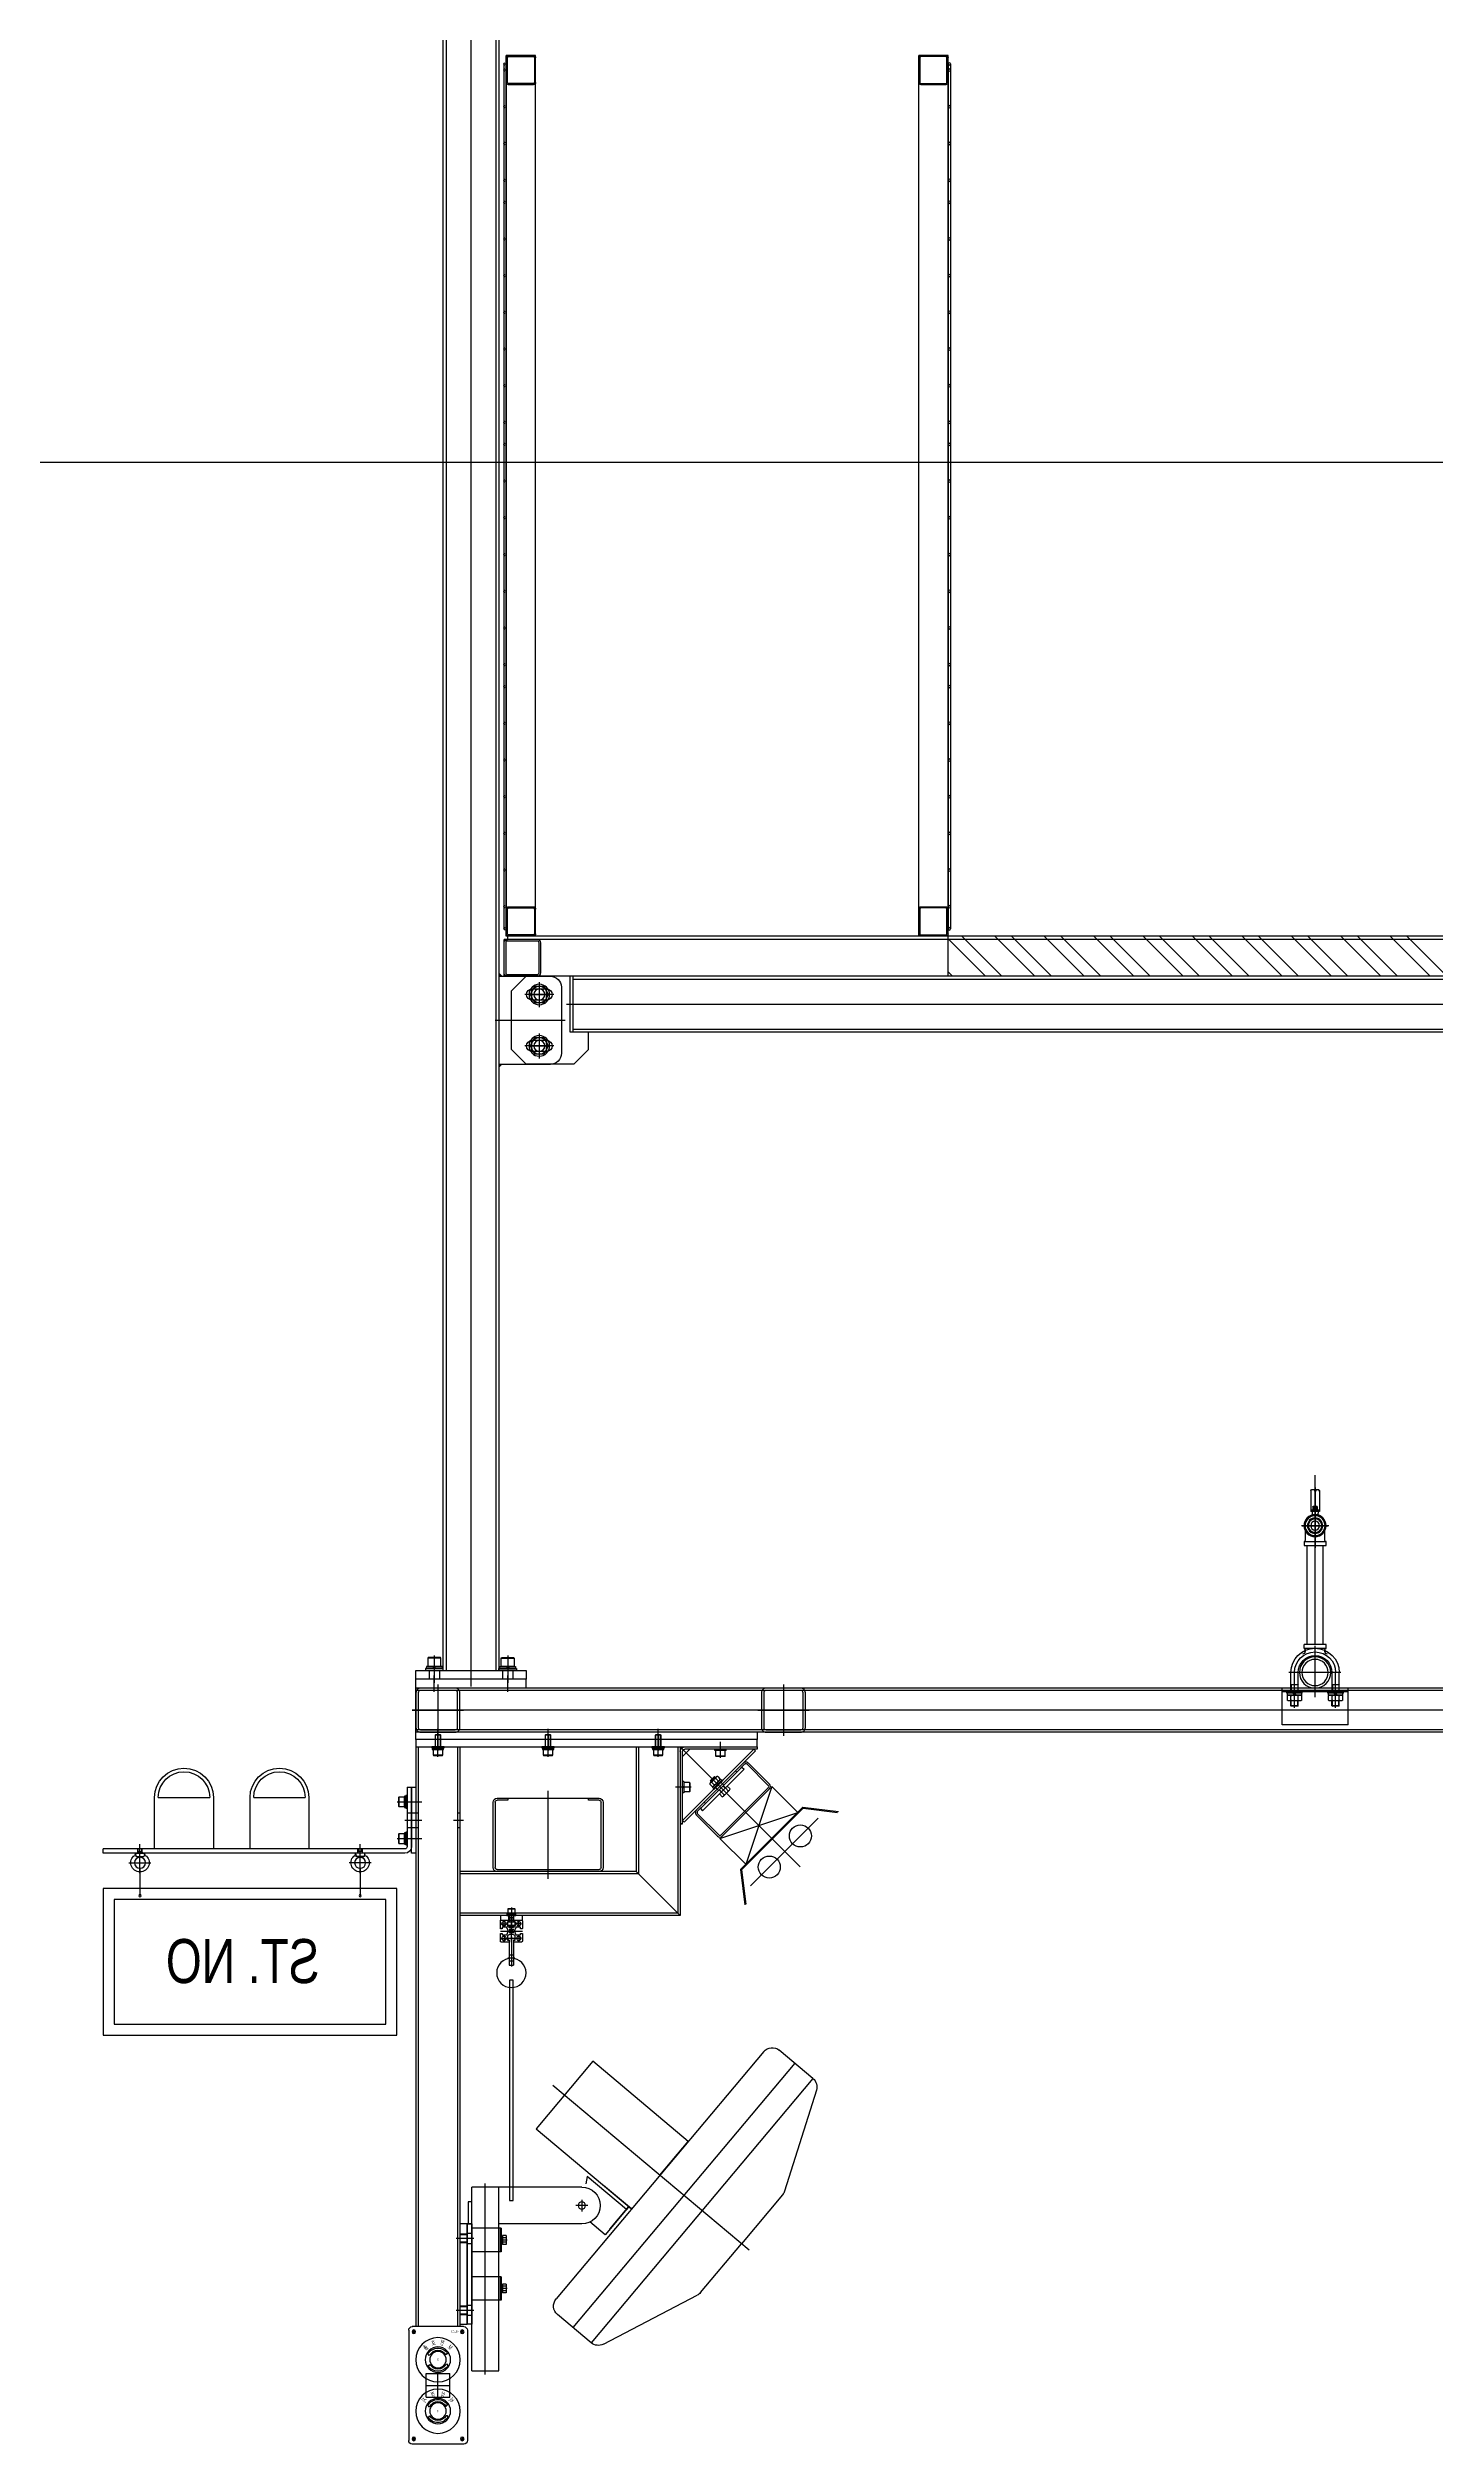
# Model space of a CAD drawing. Header units: millimetres. Extents: x 5349504 to 6791112, y -2212455 to -2153443.
# Drawn here: x 6342811 to 6344701, y -2195924 to -2192659 of the extents above; entities that cross this region are included whole.
import ezdxf
from ezdxf.enums import TextEntityAlignment as Align

# ---------------------------------------------------------------- set-up
doc = ezdxf.new("R2010")
doc.units = ezdxf.units.MM
doc.header["$LTSCALE"] = 400
doc.linetypes.add('CEN', pattern=[62, 60, -1, 0, -1])
doc.layers.get('0').update_dxf_attribs({"lineweight": 9})
for name, color, linetype in [('CEN', 1, 'CEN'), ('EQUIP', 8, 'Continuous'), ('GRND', 8, 'Continuous')]:
    doc.layers.add(name, color=color, linetype=linetype)
doc.styles.add('ROTEM_PEMS', font='', dxfattribs={"width": 0.8})
doc.styles.add('STYLE1', font='', dxfattribs={"width": 0.8, "height": 3})
doc.styles.get('ROTEM_PEMS').set_extended_font_data('Gulim')
doc.styles.get('STYLE1').set_extended_font_data('Gulim')

# ---------------------------------------------------------------- blocks, each defined once
blk = doc.blocks.new('A$C4F3C10AB')
for p, q in [((-6, 48), (-6, 47.5)), ((-6, 47.5), (-6, 19.5)), ((-5, 49), (5, 49)), ((6, 48), (6, 47.5)), ((6, 47.5), (6, 19.5)), ((-6, 21), (6, 21)), ((-6, 19.5), (6, 19.5)), ((-4, 19.5), (-4, 16.9)), ((-4, 19.2), (4, 19.2)), ((-3, 25.7), (-3, 21)), ((-3, 21.3), (3, 21.3)), ((-2.7, 26), (2.7, 26)), ((-1.5, 26), (-1.5, 21.3)), ((1.5, 26), (1.5, 21.3)), ((3, 25.7), (3, 21)), ((4, 19.5), (4, 16.9)), ((6, 21), (6, 19.5))]:
    blk.add_line(p, q)
blk.add_lwpolyline([(15, 0), (10.6, 10.6), (0, 15), (-10.6, 10.6), (-15, 0), (-10.6, -10.6), (0, -15), (10.6, -10.6)], close=True)
for radius in [13.6, 6]:
    blk.add_circle((0, 0), radius)
for centre, radius, start, end in [((-5, 48), 1, 90, 180), ((5, 48), 1, 0, 90), ((-10, 16.9), 6, 314.3639, 0), ((-2.7, 25.7), 0.3, 90, 180), ((2.7, 25.7), 0.3, 0, 90), ((10, 16.9), 6, 180, 225.6361)]:
    blk.add_arc(centre, radius, start, end)
at = {"layer": 'EQUIP'}
for p, q in [((-6, 47.5), (-4.6, 47.5)), ((-2, 47.5), (1.4, 47.5)), ((0, 52), (0, -18.6)), ((4.9, 47.5), (6, 47.5)), ((-18.6, 0), (18.6, 0))]:
    blk.add_line(p, q, dxfattribs=at)
blk = doc.blocks.new('A$C648E51F8')
for p, q in [((-15, -27), (-15, -21.5)), ((15, -21.5), (-15, -21.5)), ((15, -27), (-15, -27)), ((-13.5, -20), (-13.5, -6.5384)), ((13.5, -6.5384), (13.5, -20)), ((15, -21.5), (15, -27))]:
    blk.add_line(p, q)
for radius in [15, 9.3155]:
    blk.add_circle((0, 0), radius)
for centre, start, end in [((-15, -20), 270, 0), ((15.0001, -20), 180, 269.9961803)]:
    blk.add_arc(centre, 1.5001, start, end)
at = {"layer": 'EQUIP'}
for p, q in [((17.5, 0), (-17.5, 0)), ((0, 17.5), (0, -30))]:
    blk.add_line(p, q, dxfattribs=at)
blk.add_circle((0, 0), 10.4775, dxfattribs=at)
blk = doc.blocks.new('A$C15E324B6')
at = {"layer": 'EQUIP'}
for p, q in [((-1.6, 1178.4), (-1.6, 0)), ((1.6, 1178.4), (1.6, 0))]:
    blk.add_line(p, q, dxfattribs=at)
for centre in [(0, 1178.4), (0, 1170), (0, 1120), (0, 1070), (0, 1020), (0, 990), (0, 940), (0, 890), (0, 840), (0, 790), (0, 740), (0, 690), (0, 660), (0, 610), (0, 560), (0, 510), (0, 460), (0, 410), (0, 360), (0, 330), (0, 280), (0, 230), (0, 180), (0, 130), (0, 80), (0, 30), (0, 0)]:
    blk.add_circle(centre, 1.6, dxfattribs=at)
blk = doc.blocks.new('A$C08A177C3')
for p, q in [((-6, 68.3), (0, 68.3)), ((-6, 68.3), (-6, -68.3)), ((0, 68.3), (0, -68.3)), ((-53.1, 52.4), (-48.1, 52.4)), ((-53.1, 52.4), (-53.1, 40.3)), ((-53.1, 49.3), (-46, 49.3)), ((-53.1, 43.3), (-46, 43.3)), ((-53.1, 40.3), (-48.1, 40.3)), ((-48.1, 52.4), (-48.1, 40.3)), ((-46, 62.3), (-6, 62.3)), ((-46, 62.3), (-46, 30.3)), ((-46, 30.3), (-6, 30.3)), ((-53.1, -13.6), (-48.1, -13.6)), ((-53.1, -13.6), (-53.1, -25.7)), ((-53.1, -16.7), (-46, -16.7)), ((-53.1, -22.7), (-46, -22.7)), ((-53.1, -25.7), (-48.1, -25.7)), ((-48.1, -13.6), (-48.1, -25.7)), ((-46, -3.7), (-6, -3.7)), ((-46, -3.7), (-46, -35.7)), ((-46, -35.7), (-6, -35.7)), ((-6, -68.3), (0, -68.3))]:
    blk.add_line(p, q)
at = {"layer": 'EQUIP'}
for p, q in [((-54.3, 46.3), (-44.7, 46.3)), ((-44.7, 62.3), (-44.7, 30.3)), ((-9, 48.3), (3, 48.3)), ((-6, 55.3), (0, 55.3)), ((-6, 41.3), (0, 41.3)), ((-54.3, -19.7), (-44.7, -19.7)), ((-44.7, -3.7), (-44.7, -35.7)), ((-9, -49.7), (3, -49.7)), ((-6, -42.7), (0, -42.7)), ((-6, -56.7), (0, -56.7))]:
    blk.add_line(p, q, dxfattribs=at)
blk = doc.blocks.new('A$C5AF6429B')
for p, q in [((-446.4, 273.1), (-400.5, 311.6)), ((-421.5, 294), (-119.4, -66.1)), ((-379.3, 309.8), (-96.5, -27.3)), ((-276.5, 187.2), (-146.3, 296.5)), ((-146.3, 296.5), (-69.1, 204.6)), ((-446.4, 273.1), (-144.3, -87)), ((-451.1, 257.1), (-407.7, 119.8)), ((-69.1, 204.6), (-199.3, 95.3)), ((-192.3, 94.7), (-138.7, 139.7)), ((-192.3, 94.7), (-138.7, 139.7)), ((-138.7, 139.7), (-136.9, 129.8)), ((-404.9, 114.7), (-349, 48)), ((-199.3, 95.3), (-161, 127.4)), ((-195.5, 98.5), (-192.3, 94.7)), ((-195.5, 98.5), (-163.4, 60.2)), ((-169.8, 67.9), (-195.5, 98.5)), ((-131.5, 125), (18.5, 125)), ((-18.5, -125), (-18.5, 125)), ((18.5, -125), (18.5, 125)), ((18.5, 105), (23.5, 105)), ((23.5, 105), (23.5, 75)), ((-163.4, 60.2), (-142.6, 77.6)), ((-131.5, 75), (-18.5, 75)), ((23.5, 75), (18.5, 75)), ((-293.1, -18.6), (-349, 48)), ((-160.9, -88.8), (-288.5, -22.3)), ((-144.3, -87), (-98.3, -48.4)), ((18.5, -125), (-18.5, -125))]:
    blk.add_line(p, q)
at = {"ltscale": 30}
for p, q in [((-237.9, 141.3), (-276.5, 187.2)), ((18.5, 75), (23.5, 75))]:
    blk.add_line(p, q, dxfattribs=at)
blk.add_circle((-131.5, 100), 5)
for centre, radius, start, end in [((-390.8, 300.1), 15, 40, 130), ((-436.8, 261.6), 15, 130, 197.5206), ((-393.4, 124.3), 15, 197.5206, 220), ((-131.5, 100), 25, 90, 270), ((-281.6, -9), 15, 220, 242.4794), ((-108, -36.9), 15, 310, 40), ((-153.9, -75.5), 15, 242.4794, 310)]:
    blk.add_arc(centre, radius, start, end)
at = {"layer": 'EQUIP'}
for p, q in [((-359.7, 39.1), (-92, 263.7)), ((-139.5, 100), (-123.5, 100)), ((-131.5, 108), (-131.5, 92)), ((0, -130), (0, 130))]:
    blk.add_line(p, q, dxfattribs=at)
blk = doc.blocks.new('A$C0B9D6287')
blk.add_blockref('A$C5AF6429B', (0, -25))
at = {"layer": 'EQUIP'}
blk.add_blockref('A$C08A177C3', (24.5, -18.3), dxfattribs=at)
blk = doc.blocks.new('88')
for p, q in [((-385197.2, -164363.4), (-385253.7, -164419.9)), ((-385250.6, -164423.1), (-385194, -164366.5)), ((-385232.1, -164377), (-385240.1, -164385)), ((-385235.1, -164377), (-385240.1, -164382)), ((-385234.4, -164377), (-385240.1, -164382.7)), ((-385232.1, -164377), (-385240.1, -164385)), ((-385235.1, -164377), (-385240.1, -164382)), ((-385234.4, -164377), (-385240.1, -164382.7)), ((-385234.4, -164377), (-385235.1, -164377)), ((-385234.4, -164377), (-385235.1, -164377)), ((-385233.3, -164378.1), (-385234.4, -164377)), ((-385233.3, -164378.1), (-385234.4, -164377)), ((-385232.7, -164379.1), (-385229.6, -164382.2)), ((-385232.7, -164379.1), (-385229.6, -164382.2)), ((-385230.1, -164376.4), (-385227, -164379.5)), ((-385230.1, -164376.4), (-385227, -164379.5)), ((-385195, -164357.9), (-385205.9, -164368.8)), ((-385205.9, -164368.8), (-385204.2, -164370.4)), ((-385193.4, -164359.5), (-385204.2, -164370.4)), ((-385197.2, -164363.4), (-385194, -164366.5)), ((-385161.3, -164388.4), (-385190.1, -164359.5)), ((-385159.6, -164386.8), (-385188.5, -164357.9)), ((-385259.2, -164422.1), (-385248.3, -164411.2)), ((-385248.3, -164411.2), (-385246.7, -164412.9)), ((-385240.7, -164387), (-385237.6, -164390.1)), ((-385240.7, -164387), (-385237.6, -164390.1)), ((-385239, -164383.8), (-385240.1, -164382.7)), ((-385239, -164383.8), (-385240.1, -164382.7)), ((-385238, -164384.4), (-385234.9, -164387.5)), ((-385238, -164384.4), (-385234.9, -164387.5)), ((-385226.1, -164380.1), (-385237, -164391)), ((-385226.1, -164380.1), (-385237, -164391)), ((-385237, -164391), (-385235.6, -164392.4)), ((-385237, -164391), (-385235.6, -164392.4)), ((-385224, -164380.9), (-385236.2, -164393.1)), ((-385224, -164380.9), (-385236.2, -164393.1)), ((-385235.5, -164393.9), (-385236.2, -164393.1)), ((-385235.5, -164393.9), (-385236.2, -164393.1)), ((-385223.2, -164381.6), (-385235.5, -164393.9)), ((-385227.5, -164381.6), (-385235.5, -164389.6)), ((-385223.2, -164381.6), (-385235.5, -164393.9)), ((-385227.5, -164381.6), (-385235.5, -164389.6)), ((-385231.2, -164385.2), (-385231.2, -164388)), ((-385231.2, -164385.2), (-385231.2, -164388)), ((-385230.5, -164384.5), (-385230.5, -164387.3)), ((-385230.5, -164384.5), (-385230.5, -164387.3)), ((-385227.6, -164400.1), (-385217, -164389.5)), ((-385227.6, -164400.1), (-385217, -164389.5)), ((-385227.6, -164400.1), (-385217, -164389.5)), ((-385223.8, -164403.9), (-385227.6, -164400.1)), ((-385226.1, -164380.1), (-385224.7, -164381.5)), ((-385226.1, -164380.1), (-385224.7, -164381.5)), ((-385161.3, -164391.6), (-385225.5, -164455.8)), ((-385221.3, -164401.4), (-385225.1, -164397.7)), ((-385223.2, -164381.6), (-385224, -164380.9)), ((-385223.2, -164381.6), (-385224, -164380.9)), ((-385159.6, -164393.3), (-385223.8, -164457.5)), ((-385222.2, -164403), (-385214.1, -164394.9)), ((-385215.7, -164395.8), (-385219.4, -164392)), ((-385213.2, -164393.3), (-385217, -164389.5)), ((-385156.4, -164390), (-385120.2, -164426.2)), ((-385230.3, -164457.5), (-385259.2, -164428.6)), ((-385257.6, -164423.7), (-385246.7, -164412.9)), ((-385228.7, -164455.8), (-385257.6, -164427)), ((-385253.7, -164419.9), (-385250.6, -164423.1)), ((-385198.8, -164503.2), (-385113.9, -164418.3)), ((-385113.9, -164418.3), (-385198.8, -164503.2)), ((-385113.5, -164419.6), (-385197.5, -164503.6)), ((-385197.5, -164503.6), (-385113.5, -164419.6)), ((-385113.9, -164418.3), (-385065.7, -164424.1)), ((-385113.5, -164419.6), (-385066.8, -164425.2)), ((-385227.1, -164460.7), (-385190.9, -164496.9)), ((-385198.8, -164503.2), (-385193, -164551.4)), ((-385197.5, -164503.6), (-385191.9, -164550.3))]:
    blk.add_line(p, q)
at = {"color": 0}
blk.add_line((-385240.1, -164382), (-385240.1, -164382.7), dxfattribs=at)
for centre in [(-385117.4, -164457.3), (-385159.8, -164499.7)]:
    blk.add_circle(centre, 15)
for centre, radius, start, end in [((-385231.1, -164386), 7.06, 102.8897, 167.1103), ((-385231.1, -164386), 7.06, 102.8897, 167.1103), ((-385230.6, -164378.5), 2.17, 75.1528, 194.8472), ((-385230.6, -164378.5), 2.17, 75.1528, 194.8472), ((-385191.7, -164361.2), 4.6, 45, 135), ((-385191.7, -164361.2), 2.3, 45, 135), ((-385238.6, -164386.5), 2.17, 75.1528, 194.8472), ((-385238.6, -164386.5), 2.17, 75.1528, 194.8472), ((-385237, -164388), 2.17, 255.1528, 14.8472), ((-385237, -164388), 2.17, 255.1528, 14.8472), ((-385236.5, -164380.6), 7.06, 282.8897, 347.1103), ((-385236.5, -164380.6), 7.06, 282.8897, 347.1103), ((-385229.1, -164380.1), 2.17, 255.1528, 14.8472), ((-385229.1, -164380.1), 2.17, 255.1528, 14.8472), ((-385224.9, -164400.3), 3.74, 287.1051, 342.8949), ((-385231.3, -164385.8), 18.6, 302.5977, 327.4023), ((-385216.8, -164392.2), 3.74, 287.1051, 342.8949), ((-385162.9, -164390), 2.3, 315, 45), ((-385162.9, -164390), 4.6, 315, 45), ((-385255.9, -164425.4), 4.6, 135, 225), ((-385255.9, -164425.4), 2.3, 135, 225), ((-385227.1, -164454.2), 4.6, 225, 315), ((-385227.1, -164454.2), 2.3, 225, 315)]:
    blk.add_arc(centre, radius, start, end)
at = {"layer": 'EQUIP'}
for p, q in [((-385281.2, -164335.9), (-385117.8, -164499.3)), ((-385262.4, -164354.7), (-385117.8, -164499.3)), ((-385245.4, -164371.7), (-385118.3, -164498.8)), ((-385233.6, -164378.5), (-385235.1, -164377)), ((-385233.6, -164378.5), (-385235.1, -164377)), ((-385238.6, -164383.5), (-385240.1, -164382)), ((-385238.6, -164383.5), (-385240.1, -164382)), ((-385229, -164395.2), (-385232.9, -164391.3)), ((-385228.3, -164394.5), (-385225.1, -164397.7)), ((-385227.9, -164394.1), (-385224.8, -164397.3)), ((-385221.9, -164388.1), (-385225.8, -164384.2)), ((-385223, -164389.2), (-385219.8, -164392.3)), ((-385222.6, -164388.8), (-385219.4, -164392)), ((-385156.4, -164390), (-385191.7, -164496.1)), ((-385227.1, -164460.7), (-385121, -164425.4)), ((-385185.3, -164525.2), (-385093.2, -164433.1))]:
    blk.add_line(p, q, dxfattribs=at)
blk = doc.blocks.new('A$C01C32EDD')
for p, q in [((-96.8, 8.2), (-96.8, 5)), ((1.8, 8.2), (-96.8, 8.2)), ((-96.8, 5), (1.8, 5)), ((5, -5), (-5, 5)), ((5, -96.8), (5, 1.8)), ((8.2, 1.8), (8.2, -96.8)), ((5, -96.8), (8.2, -96.8)), ((8.2, -96.8), (5, -96.8))]:
    blk.add_line(p, q)
at = {"color": 0}
for p, q in [((-92.3, 5), (-94.5, 2.7)), ((-94.5, 2.7), (2.7, -94.5)), ((5, -92.3), (-92.3, 5)), ((5, -92.3), (2.7, -94.5))]:
    blk.add_line(p, q, dxfattribs=at)
for radius in [6.4, 3.2]:
    blk.add_arc((1.8, 1.8), radius, 0, 90)
at = {"layer": 'EQUIP'}
for p, q in [((-54.5, 3), (-54.5, 5)), ((-54.5, 3), (-39.1, 3)), ((-53.3, -4.4), (-53.3, 3)), ((-48.3, 3), (-46.3, 5)), ((-47.3, 3), (-45.3, 5)), ((-46.8, -6.7), (-46.8, 14.8)), ((-40.3, -4.4), (-40.3, 3)), ((-39.1, 3), (-39.1, 5)), ((-53.3, -4.4), (-52.7, -5)), ((-53.3, -4.4), (-40.3, -4.4)), ((-52.7, -5), (-40.9, -5)), ((-40.3, -4.4), (-40.9, -5)), ((-6.7, -46.8), (14.8, -46.8)), ((-4.4, -40.3), (-5, -40.9)), ((-5, -40.9), (-5, -52.7)), ((-4.4, -53.3), (-5, -52.7)), ((-4.4, -40.3), (-4.4, -53.3)), ((-4.4, -40.3), (3, -40.3)), ((-4.4, -53.3), (3, -53.3)), ((3, -39.1), (5, -39.1)), ((3, -39.1), (3, -54.5)), ((3, -45.3), (5, -47.3)), ((3, -46.3), (5, -48.3)), ((3, -54.5), (5, -54.5))]:
    blk.add_line(p, q, dxfattribs=at)
blk = doc.blocks.new('A$C4E924FA5')
at = {"color": 0, "xscale": -1}
blk.add_blockref('88', (-385273, 164344.1), dxfattribs=at)
blk.add_blockref('A$C01C32EDD', (0, 0))
blk = doc.blocks.new('A$C74090335')
for p, q in [((1.6, 1.6), (3.6, -0.4)), ((1.6, 0.4), (3.6, -1.6)), ((11.1, 6.5), (11.1, -6.5))]:
    blk.add_line(p, q)
for points in [[(1.6, -8.5), (0, -8.5), (0, 8.5), (1.6, 8.5)], [(3.6, -7.7), (1.6, -7.7), (1.6, 7.7), (3.6, 7.7)], [(3.6, 6.5), (11.1, 6.5), (11.6, 6), (11.6, -6), (11.1, -6.5), (3.6, -6.5)]]:
    blk.add_lwpolyline(points, close=True)
at = {"layer": 'EQUIP'}
blk.add_line((13.6, 0), (0, 0), dxfattribs=at)
blk = doc.blocks.new('F5')
at = {"color": 1}
for p, q in [((-90, 70), (-90, 0)), ((-15, 70), (-85, 70)), ((-10, 0), (-10, 70)), ((-90, 0), (-10, 0))]:
    blk.add_line(p, q, dxfattribs=at)
for radius in [40, 35]:
    blk.add_arc((-50, 70), radius, 0, 180, dxfattribs=at)
blk = doc.blocks.new('A$C1E2F09FA')
for p, q in [((0, 45), (0, -36)), ((6, 45), (0, 45)), ((6, 45), (6, -36)), ((9, -39), (420, -39)), ((9, -45), (420, -45)), ((63.8, -45), (64.4, -48.5)), ((63.8, -45.8), (63.8, -45)), ((63.8, -45), (76.2, -45)), ((65.1, -49.5), (74.9, -49.5)), ((70, -50.5), (65.6, -49.7)), ((70, -50.5), (74.4, -49.7)), ((76.2, -45), (75.6, -48.5)), ((76.2, -45.8), (76.2, -45)), ((376.2, -45), (363.8, -45)), ((363.8, -45.8), (363.8, -45)), ((363.8, -45), (364.4, -48.5)), ((374.9, -49.5), (365.1, -49.5)), ((370, -50.5), (365.6, -49.7)), ((370, -50.5), (374.4, -49.7)), ((376.2, -45), (375.6, -48.5)), ((376.2, -45.8), (376.2, -45)), ((420, -45), (420, -39)), ((20, -92.9), (420, -92.9)), ((20, -292.9), (20, -92.9)), ((420, -92.9), (420, -292.9)), ((35, -107.9), (405, -107.9)), ((35, -277.9), (35, -107.9)), ((405, -107.9), (405, -277.9)), ((420, -292.9), (20, -292.9)), ((405, -277.9), (35, -277.9))]:
    blk.add_line(p, q)
at = {"color": 5}
for p, q in [((140, 31), (140, -39)), ((215, 31), (145, 31)), ((220, -39), (220, 31))]:
    blk.add_line(p, q, dxfattribs=at)
for centre, radius in [((70, -58), 7.5), ((370, -58), 7.5), ((70, -102.9), 1.5), ((370, -102.9), 1.5)]:
    blk.add_circle(centre, radius)
for radius in [40, 35]:
    blk.add_arc((180, 31), radius, 0, 180, dxfattribs=at)
for centre, radius, start, end in [((9, -36), 9, 180, 270), ((9, -36), 3, 180, 270), ((70, -58), 12.5, 125.6853, 54.3147), ((61.2, -45.8), 2.5, 305.6853, 0), ((65.8, -48.2), 1.5, 190, 259.6148), ((74.2, -48.2), 1.5, 280.3852, 350), ((78.8, -45.8), 2.5, 180, 234.3147), ((370, -58), 12.5, 125.6853, 54.3147), ((361.2, -45.8), 2.5, 305.6853, 0), ((365.8, -48.2), 1.5, 190, 259.6148), ((374.2, -48.2), 1.5, 280.3852, 350), ((378.8, -45.8), 2.5, 180, 234.3147)]:
    blk.add_arc(centre, radius, start, end)
at = {"layer": 'EQUIP'}
for p, q in [((9, 25), (-3, 25)), ((9, 0), (-3, 0)), ((6, 10), (0, 10)), ((9, -25), (-3, -25)), ((6, -10), (0, -10)), ((70, -72.1), (70, -32.5)), ((370, -72.1), (370, -32.5)), ((54.9, -58), (84.8, -58)), ((67, -45), (67, -39.9)), ((67, -42.5), (73, -42.5)), ((67.6, -42.5), (67, -43.6)), ((67.6, -42.5), (67.6, -39.9)), ((72.4, -42.5), (72.4, -39.9)), ((72.4, -42.5), (73, -43.6)), ((73, -45), (73, -39.9)), ((385.1, -58), (355.2, -58)), ((367, -45), (367, -39.9)), ((367.6, -42.5), (367, -43.6)), ((373, -42.5), (367, -42.5)), ((367.6, -42.5), (367.6, -39.9)), ((372.4, -42.5), (372.4, -39.9)), ((372.4, -42.5), (373, -43.6)), ((373, -45), (373, -39.9)), ((70, -65.5), (70, -102.9)), ((370, -65.5), (370, -102.9))]:
    blk.add_line(p, q, dxfattribs=at)
at = {"extrusion": (0, 0, -1), "xscale": -1, "zscale": -1}
blk.add_blockref('F5', (-360, -39), dxfattribs=at)
at = {"layer": 'EQUIP', "extrusion": (0, 0, -1), "xscale": -1, "zscale": -1}
for p in [(-6, 25), (-6, -25)]:
    blk.add_blockref('A$C74090335', p, dxfattribs=at)
blk = doc.blocks.new('A$C4C5409A0')
at = {"ltscale": 3}
for p, q in [((69.4, 100), (-69.4, 100)), ((69.4, 100), (-69.4, 100)), ((-55, 97.2), (-55, 100)), ((55, 100), (55, 97.2)), ((-75, 94.4), (-75, 5.6)), ((-72.2, 5.6), (-72.2, 94.4)), ((-69.4, 97.2), (-55, 97.2)), ((55, 97.2), (69.4, 97.2)), ((72.2, 94.4), (72.2, 5.6)), ((75, 5.6), (75, 94.4)), ((69.4, 2.8), (-69.4, 2.8)), ((-69.4, 0), (69.4, 0))]:
    blk.add_line(p, q, dxfattribs=at)
blk.add_line((69.4, 100), (-69.4, 100))
for centre, radius, start, end in [((-69.4, 94.4), 5.6, 90, 180), ((-69.4, 94.4), 5.6, 90, 180), ((69.4, 94.4), 5.6, 0, 90), ((-69.4, 94.4), 2.8, 90, 180), ((-69.4, 94.4), 2.8, 90, 180), ((69.4, 94.4), 2.8, 0, 90), ((-69.4, 5.6), 5.6, 180, 270), ((-69.4, 5.6), 2.8, 180, 270), ((69.4, 5.6), 5.6, 270, 360), ((69.4, 5.6), 5.6, 270, 360), ((69.4, 5.6), 2.8, 270, 360)]:
    blk.add_arc(centre, radius, start, end, dxfattribs=at)
at = {"layer": 'EQUIP', "ltscale": 3}
blk.add_line((0, -10), (0, 110), dxfattribs=at)
blk = doc.blocks.new('A$C6BFC61AA')
at = {"layer": 'EQUIP', "ltscale": 4}
for p, q in [((-0.1, 155), (-0.1, 5)), ((4.8, 154.1), (8, 150.9)), ((5, 160), (75, 160)), ((5.8, 155.1), (9, 151.9)), ((70.8, 154.1), (74, 150.9)), ((71.8, 155.1), (75, 151.9)), ((79.9, 155), (79.9, 5)), ((24, 64), (24, 96)), ((56, 96), (24, 96)), ((56, 64), (56, 96)), ((56, 64), (24, 64)), ((4.8, 8.1), (8, 4.9)), ((5.8, 9.1), (9, 5.9)), ((70.8, 8.1), (74, 4.9)), ((71.8, 9.1), (75, 5.9)), ((5, 0), (75, 0))]:
    blk.add_line(p, q, dxfattribs=at)
at = {"layer": 'EQUIP'}
for p, q in [((26.4, 122.8), (28.2, 123)), ((26.4, 107.2), (27.2, 108.7)), ((27.2, 108.7), (28.9, 108.6)), ((28.2, 123), (28.9, 121.4)), ((52.8, 121.3), (51.1, 121.4)), ((51.8, 107), (51.1, 108.6)), ((53.6, 107.2), (51.8, 107)), ((53.6, 122.8), (52.8, 121.3)), ((56, 80), (24, 80)), ((40, 64), (40, 96)), ((26.4, 52.8), (28.2, 53)), ((26.4, 37.2), (27.2, 38.7)), ((27.2, 38.7), (28.9, 38.6)), ((28.2, 53), (28.9, 51.4)), ((52.8, 51.3), (51.1, 51.4)), ((51.8, 37), (51.1, 38.6)), ((53.6, 37.2), (51.8, 37)), ((53.6, 52.8), (52.8, 51.3))]:
    blk.add_line(p, q, dxfattribs=at)
at = {"layer": 'EQUIP', "ltscale": 4}
for centre in [(6.9, 153), (72.9, 153), (6.9, 7), (72.9, 7)]:
    blk.add_circle(centre, 2.47, dxfattribs=at)
at = {"layer": 'EQUIP'}
for centre, radius in [((40, 114.8), 30.2), ((40, 115), 17.3), ((40, 44.8), 30.2), ((40, 45), 17.3)]:
    blk.add_circle(centre, radius, dxfattribs=at)
at = {"layer": 'EQUIP', "ltscale": 0.05}
for centre in [(40, 115), (40, 45)]:
    blk.add_circle(centre, 11.2, dxfattribs=at)
at = {"layer": 'EQUIP', "ltscale": 4}
for centre, start, end in [((4.9, 155), 90, 180), ((74.9, 155), 0, 90), ((4.9, 5), 180, 270), ((74.9, 5), 270, 0)]:
    blk.add_arc(centre, 5, start, end, dxfattribs=at)
at = {"layer": 'EQUIP'}
for centre, radius, start, end in [((40, 115), 15.7, 30, 150), ((40, 115), 15.7, 210, 330), ((40, 115), 12.8, 30, 150), ((40, 115), 12.8, 210, 330), ((40, 45), 15.7, 30, 150), ((40, 45), 15.7, 210, 330), ((40, 45), 12.8, 30, 150), ((40, 45), 12.8, 210, 330)]:
    blk.add_arc(centre, radius, start, end, dxfattribs=at)
at = {"layer": 'EQUIP', "style": 'STYLE1', "width": 0.8}
for s, p in [('-S_01', (16.9, 153.7)), ('3', (40, 115.3)), ('4', (40.1, 44.9))]:
    blk.add_text(s, height=3, dxfattribs=at).set_placement(p, align=Align.MIDDLE_CENTER)
at = {"layer": 'EQUIP', "style": 'STYLE1', "width": 0.7}
for s, rotation, p in [('보', 44.7127, (23.4, 131.8)), ('전', 14.7127, (34, 137.9)), ('호', 344.7127, (46.2, 137.8)), ('출', 314.7127, (56.8, 131.6)), ('상', 16.7881, (33.2, 67.6)), ('정', 342.7881, (46.9, 67.6)), ('비', 50.7881, (21.7, 59.8)), ('지', 308.7881, (58.5, 59.9))]:
    blk.add_text(s, height=6, rotation=rotation, dxfattribs=at).set_placement(p, align=Align.MIDDLE_CENTER)
blk = doc.blocks.new('A$C46CE1730')
for p, q in [((-4, 15.7), (4, 15.7)), ((6.5, -11.1), (-6.5, -11.1)), ((0.4, -1.6), (-1.6, -3.6)), ((1.6, -1.6), (-0.4, -3.6))]:
    blk.add_line(p, q)
for points in [[(-8.5, -1.6), (-8.5, 0), (8.5, 0), (8.5, -1.6)], [(-7.7, -3.6), (-7.7, -1.6), (7.7, -1.6), (7.7, -3.6)], [(6.5, -3.6), (6.5, -11.1), (6, -11.6), (-6, -11.6), (-6.5, -11.1), (-6.5, -3.6)]]:
    blk.add_lwpolyline(points, close=True)
blk.add_lwpolyline([(-4, 0), (-4, 15.7), (-3.3, 16.4), (3.3, 16.4), (4, 15.7), (4, 0)])
at = {"layer": 'EQUIP'}
for p, q in [((-3.3, 0), (-3.3, 16.4)), ((0, -13.6), (0, 18.4)), ((3.3, 0), (3.3, 16.4))]:
    blk.add_line(p, q, dxfattribs=at)
blk = doc.blocks.new('A$C624B68E8')
at = {"lineweight": -3}
blk.add_line((-9, -10), (-6.5, -10), dxfattribs=at)
for points in [[(14.7, -3.2), (12.8, -3.2, 0.414214), (12.5, -3.4), (12.5, -4.8, -0.414214), (12.2, -5.2), (6.7, -5.2, -0.210977), (6.5, -5.1, -0.178142), (4.5, -0.3), (4.2, 0), (4.5, 0.3, -0.178142), (6.5, 5.1, -0.210977), (6.7, 5.2), (12.2, 5.2, -0.414214), (12.5, 4.8), (12.5, 3.4, 0.414214), (12.8, 3.2), (14.7, 3.2, 0.414214), (15, 3.4), (15, 14, 0.414214), (14, 15), (3.4, 15, 0.414214), (3.2, 14.7), (3.2, 12.8, 0.414214), (3.4, 12.5), (4.8, 12.5, -0.414214), (5.2, 12.2), (5.2, 6.7, -0.210977), (5.1, 6.5, -0.178142), (0.3, 4.5), (0, 4.2), (-0.3, 4.5, -0.178142), (-5.1, 6.5, -0.210977), (-5.2, 6.7), (-5.2, 12.2, -0.414214), (-4.8, 12.5), (-3.4, 12.5, 0.414214), (-3.2, 12.8), (-3.2, 14.7, 0.414214), (-3.4, 15), (-14, 15, 0.414214), (-15, 14), (-15, 3.4, 0.414214), (-14.7, 3.2), (-12.8, 3.2, 0.414214), (-12.5, 3.4), (-12.5, 4.8, -0.414214), (-12.2, 5.2), (-6.7, 5.2, -0.210977), (-6.5, 5.1, -0.178142), (-4.5, 0.3), (-4.2, 0), (-4.5, -0.3, -0.178142), (-6.5, -5.1, -0.210977), (-6.7, -5.2), (-12.2, -5.2, -0.414214), (-12.5, -4.8), (-12.5, -3.4, 0.414214), (-12.8, -3.2), (-14.7, -3.2, 0.414214), (-15, -3.4), (-15, -14, 0.414214), (-14, -15), (-3.4, -15, 0.414214), (-3.2, -14.7), (-3.2, -12.8, 0.414214), (-3.4, -12.5), (-4.8, -12.5, -0.414214), (-5.2, -12.2), (-5.2, -6.7, -0.210977), (-5.1, -6.5, -0.178142), (-0.3, -4.5), (0, -4.2), (0.3, -4.5, -0.178142), (5.1, -6.5, -0.210977), (5.2, -6.7), (5.2, -12.2, -0.414214), (4.8, -12.5), (3.4, -12.5, 0.414214), (3.2, -12.8), (3.2, -14.7, 0.414214), (3.4, -15), (14, -15, 0.414214), (15, -14), (15, -3.4, 0.414214)], [(-1.2, -2.2, 0.253025), (1.2, -2.2, -0.331679), (1.5, -2.3), (1.9, -2.6, 0.414214), (2.3, -2.6), (2.6, -2.3, 0.414214), (2.6, -1.9), (2.3, -1.5, -0.331679), (2.2, -1.2, 0.253025), (2.2, 1.2, -0.331679), (2.3, 1.5), (2.6, 1.9, 0.414214), (2.6, 2.3), (2.3, 2.6, 0.414214), (1.9, 2.6), (1.5, 2.3, -0.331679), (1.2, 2.2, 0.253025), (-1.2, 2.2, -0.331679), (-1.5, 2.3), (-1.9, 2.6, 0.414214), (-2.3, 2.6), (-2.6, 2.3, 0.414214), (-2.6, 1.9), (-2.3, 1.5, -0.331679), (-2.2, 1.2, 0.253025), (-2.2, -1.2, -0.331679), (-2.3, -1.5), (-2.6, -1.9, 0.414214), (-2.6, -2.3), (-2.3, -2.6, 0.414214), (-1.9, -2.6), (-1.5, -2.3, -0.331679)]]:
    blk.add_lwpolyline(points, format="xyb", close=True)
for centre in [(-10, 10), (10, 10), (-10, -10), (10, -10)]:
    blk.add_circle(centre, 3)
at = {"layer": 'EQUIP', "lineweight": -3}
for p, q in [((15, 0), (-15, 0)), ((2.8, -2.8), (-3, 3)), ((-2.8, -2.8), (3, 3)), ((0, -15), (0, 15))]:
    blk.add_line(p, q, dxfattribs=at)
at = {"layer": 'EQUIP'}
for p, q in [((-14, 10), (-6, 10)), ((-10, 6), (-10, 14)), ((14, 10), (6, 10)), ((10, 6), (10, 14)), ((-14, -10), (-6, -10)), ((-10, -6), (-10, -14)), ((14, -10), (6, -10)), ((10, -6), (10, -14))]:
    blk.add_line(p, q, dxfattribs=at)
blk = doc.blocks.new('A$C08EB427E')
for p, q in [((-4.75, 0), (4.75, 0)), ((-4.75, 0), (-4.75, -2.5)), ((4.75, 0), (4.75, -2.5)), ((-4.75, -2.5), (-3, -2.5)), ((-3, -2.5), (-3, -36.5)), ((3, -2.5), (3, -36.5)), ((3, -2.5), (4.75, -2.5)), ((3, -36.5), (-3, -36.5))]:
    blk.add_line(p, q)
at = {"layer": 'EQUIP'}
for p, q in [((0, 2), (0, -38.5)), ((-4.75, -27), (4.75, -27)), ((-3, -22.75), (3, -22.75)), ((-3, -31.25), (3, -31.25))]:
    blk.add_line(p, q, dxfattribs=at)
blk = doc.blocks.new('A$C081439E3')
for p, q in [((-5, 8.7), (5, 8.7)), ((-3, 0), (-3, -8.5)), ((-1.2, 1.6), (0.3, 3.1)), ((-0.3, 1.6), (1.2, 3.1)), ((3, 0), (3, -8.5)), ((3, -2.5), (-3, -2.5)), ((3, -14.4), (-3, -14.4)), ((0, -8.5), (0, -13.1))]:
    blk.add_line(p, q)
for points in [[(6.2, 1.6), (6.2, 0), (-6.2, 0), (-6.2, 1.6)], [(6.1, 3.1), (6.1, 1.6), (-6.1, 1.6), (-6.1, 3.1)], [(-5, 3.1), (-5, 8.7), (-4.6, 9.1), (4.6, 9.1), (5, 8.7), (5, 3.1)], [(-5, -8.5), (-5, -13.5), (5, -13.5), (5, -8.5)]]:
    blk.add_lwpolyline(points, close=True)
blk.add_lwpolyline([(-5, -13.1, 0.178633), (0, -13.1, 0.178633), (5, -13.1)], format="xyb")
blk.add_lwpolyline([(3, -13.5), (3, -14.4), (2.5, -14.9), (-2.5, -14.9), (-3, -14.4), (-3, -13.5)])
at = {"layer": 'EQUIP'}
for p, q in [((0, 11.1), (0, -16.9)), ((-2.5, -13.5), (-2.5, -14.9)), ((2.5, -13.5), (2.5, -14.9))]:
    blk.add_line(p, q, dxfattribs=at)
for points in [[(-3, -1.6), (-2.5, -2.5), (-2.5, -8.5)], [(3, -1.6), (2.5, -2.5), (2.5, -8.5)]]:
    blk.add_lwpolyline(points, dxfattribs=at)
blk = doc.blocks.new('A$C74A64798')
at = {"layer": 'EQUIP'}
for p, q in [((-330, 5), (-330, -15)), ((-180, 5), (-180, -15)), ((-30, 5), (-30, -15)), ((-360, -10), (-360, -240)), ((-356.8, -10), (-356.8, -236.8)), ((-303.2, -10), (-303.2, -183.2)), ((-300, -10), (-300, -180)), ((-60, -10), (-60, -800)), ((-56.8, -10), (-56.8, -800)), ((-3.2, -10), (-3.2, -800)), ((0, -10), (0, -800)), ((10.6, -85), (-7.8, -85)), ((-51.2, -110), (-65, -110)), ((-56.8, -100), (-60, -100)), ((-56.8, -120), (-60, -120)), ((11, -110), (-7.8, -110)), ((6, -100), (-3.2, -100)), ((6, -120), (-3.2, -120)), ((10.6, -135), (-7.8, -135)), ((-300, -180), (-360, -240)), ((-303.2, -183.2), (-60, -183.2)), ((-300, -180), (-60, -180)), ((-360, -240), (-60, -240)), ((-356.8, -236.8), (-60, -236.8)), ((-133.5, -246), (-133.5, -240)), ((-130, -248.5), (-130, -237.5)), ((-126.5, -246), (-126.5, -240)), ((-75, -680), (-55, -680)), ((-70, -674), (-60, -674)), ((-70, -674.9), (-60, -674.9)), ((-70, -685.1), (-60, -685.1)), ((-70, -686), (-60, -686)), ((-75, -778), (-55, -778)), ((-70, -772), (-60, -772)), ((-70, -773), (-60, -773)), ((-70, -783.1), (-60, -783.1)), ((-70, -784), (-60, -784))]:
    blk.add_line(p, q, dxfattribs=at)
for points in [[(-465, 0), (0, 0), (0, -10), (-465, -10)], [(0, -155), (6, -155), (6, -65), (0, -65)], [(-145, -240), (-115, -240), (-115, -246), (-145, -246)], [(-132.5, -328), (-127.5, -328), (-127.5, -628), (-132.5, -628)], [(-60, -796.7), (-70, -796.7), (-70, -660), (-60, -660)]]:
    blk.add_lwpolyline(points, close=True, dxfattribs=at)
blk.add_circle((-130, -318), 20, dxfattribs=at)
for name, p in [('A$C46CE1730', (-330, -10)), ('A$C46CE1730', (-180, -10)), ('A$C46CE1730', (-30, -10)), ('A$C624B68E8', (-130, -261)), ('A$C081439E3', (-130, -240)), ('A$C08EB427E', (-130, -271))]:
    blk.add_blockref(name, p, dxfattribs=at)
at = {"layer": 'EQUIP', "extrusion": (0, 0, -1), "xscale": -1, "zscale": -1}
blk.add_blockref('A$C6BFC61AA', (70, -960), dxfattribs=at)
blk = doc.blocks.new('A$C2F1B1353')
blk.add_lwpolyline([(6.4, -11), (-6.4, -11), (-12.7, 0), (-6.4, 11), (6.4, 11), (12.7, 0), (6.4, -11)])
for radius in [14, 11]:
    blk.add_circle((0, 0), radius)
at = {"layer": 'EQUIP'}
for p, q in [((-17, 0), (17, 0)), ((0, 17), (0, -17))]:
    blk.add_line(p, q, dxfattribs=at)
blk = doc.blocks.new('A$C0C9A4EAE')
for points in [[(-30, 23.6, -0.414214), (-23.6, 30), (23.6, 30, -0.414214), (30, 23.6), (30, -23.6, -0.414214), (23.6, -30), (-23.6, -30, -0.414214), (-30, -23.6)], [(-26.8, 23.6, -0.414214), (-23.6, 26.8), (23.6, 26.8, -0.414214), (26.8, 23.6), (26.8, -23.6, -0.414214), (23.6, -26.8), (-23.6, -26.8, -0.414214), (-26.8, -23.6)]]:
    blk.add_lwpolyline(points, format="xyb", close=True)
at = {"layer": 'EQUIP'}
for p, q in [((0, 35), (0, -35)), ((35, 0), (-35, 0))]:
    blk.add_line(p, q, dxfattribs=at)
blk = doc.blocks.new('A$C65083724')
for p, q in [((-9, 16.8), (9, 16.8)), ((-2.3, 2.5), (0.7, 5.5)), ((-0.7, 2.5), (2.3, 5.5))]:
    blk.add_line(p, q)
for points in [[(12, 2.5), (12, 0), (-12, 0), (-12, 2.5)], [(10.8, 5.5), (10.8, 2.5), (-10.8, 2.5), (-10.8, 5.5)], [(-9, 5.5), (-9, 16.8), (-8.3, 17.5), (8.3, 17.5), (9, 16.8), (9, 5.5)]]:
    blk.add_lwpolyline(points, close=True)
at = {"layer": 'EQUIP'}
blk.add_line((0, 20.5), (0, 0), dxfattribs=at)
blk = doc.blocks.new('BL-EQ-SECT_1_20230313')
at = {"layer": 'EQUIP'}
for points in [[(26394.6, 7257.6), (26389.6, 7252.6), (26394.6, 7252.6)], [(26394.6, 7127.6), (26389.6, 7132.6), (26394.6, 7132.6)]]:
    blk.add_hatch(color=256, dxfattribs=at).paths.add_polyline_path(points)
for p, q in [((26432.7, 11717.1, -13027.4), (26432.7, 6284.6)), ((26394.6, 11670.1, -13027.4), (26394.6, 6306.6)), ((26398.8, 11670.1, -13027.4), (26398.8, 6306.6)), ((26466.7, 11670.1, -13027.4), (26466.7, 6306.6)), ((26470.9, 11670.1, -13027.4), (26470.9, 6306.6)), ((25782.7, 7252.6), (25782.7, 8507.1)), ((25782.7, 8507.1), (25822.7, 8507.1)), ((25822.7, 7307.1), (25822.7, 8507.1)), ((26344.7, 7307.1), (26344.7, 8507.1)), ((26344.7, 8507.1), (26384.7, 8507.1)), ((26384.7, 7307.1), (26384.7, 8507.1)), ((22977.7, 7302.6), (26387.7, 7302.6)), ((22980.7, 7307.1), (26384.7, 7307.1)), ((25103.2, 7252.6), (25157.7, 7307.1)), ((25125.7, 7252.6), (25180.2, 7307.1)), ((25170.6, 7252.6), (25225.1, 7307.1)), ((25193, 7252.6), (25247.5, 7307.1)), ((25237.9, 7252.6), (25292.4, 7307.1)), ((25260.4, 7252.6), (25314.9, 7307.1)), ((25305.3, 7252.6), (25359.8, 7307.1)), ((25327.7, 7252.6), (25382.2, 7307.1)), ((25372.6, 7252.6), (25427.1, 7307.1)), ((25395.1, 7252.6), (25449.6, 7307.1)), ((25440, 7252.6), (25494.5, 7307.1)), ((25462.4, 7252.6), (25516.9, 7307.1)), ((25507.3, 7252.6), (25561.8, 7307.1)), ((25529.8, 7252.6), (25584.3, 7307.1)), ((25574.7, 7252.6), (25629.2, 7307.1)), ((25597.1, 7252.6), (25651.6, 7307.1)), ((25642, 7252.6), (25696.5, 7307.1)), ((25664.5, 7252.6), (25719, 7307.1)), ((25709.4, 7252.6), (25763.9, 7307.1)), ((25731.8, 7252.6), (25782.7, 7303.5)), ((26387.7, 7252.6), (26387.7, 7302.6)), ((22977.7, 7252.6), (26387.7, 7252.6)), ((26293.7, 7248.4), (23071.7, 7248.4)), ((25776.7, 7252.6), (25782.7, 7258.6)), ((26293.7, 7176.3), (26293.7, 7252.6)), ((26297.7, 7176.3), (26297.7, 7252.6)), ((26394.6, 7252.6), (26324.6, 7252.6)), ((26357.7, 7252.6), (26377.7, 7232.6)), ((26309.6, 7237.6), (26309.6, 7147.6)), ((26320, 7227.6), (26359.5, 7227.6)), ((26350.6, 7227.6), (26328.6, 7227.6)), ((26329.7, 7217.8), (26329.7, 7237.3)), ((26329.7, 7235.1), (26349.7, 7235.1)), ((26329.7, 7220.1), (26349.1, 7220.1)), ((26339.6, 7238.6), (26339.6, 7216.6)), ((26349.7, 7217.8), (26349.7, 7237.3)), ((26377.7, 7152.6), (26377.7, 7232.6)), ((26302.7, 7214.4), (23062.7, 7214.4)), ((23067.7, 7176.3), (26297.7, 7176.3)), ((26293.7, 7180.5), (23071.7, 7180.5)), ((26272.7, 7152.6), (26272.7, 7176.3)), ((26292.7, 7132.6), (26272.7, 7152.6)), ((26320, 7157.6), (26359.5, 7157.6)), ((26350.6, 7157.6), (26328.6, 7157.6)), ((26329.7, 7147.8), (26329.7, 7167.3)), ((26329.7, 7165.1), (26349.1, 7165.1)), ((26330.4, 7150.1), (26349.7, 7150.1)), ((26339.6, 7168.6), (26339.6, 7146.6)), ((26349.7, 7147.8), (26349.7, 7167.3)), ((26377.7, 7152.6), (26357.7, 7132.6)), ((26292.7, 7132.6), (26357.7, 7132.6)), ((26394.6, 7132.6), (26324.6, 7132.6)), ((25282.7, 6341.9), (25282.7, 6572.9)), ((25271.9, 6341.9), (25271.9, 6476.9)), ((25293.6, 6341.9), (25293.6, 6476.9)), ((25267.7, 6341.9), (25297.7, 6341.9)), ((25267.7, 6336.4), (25267.7, 6341.9)), ((25267.7, 6336.4), (25297.7, 6336.4)), ((25269.2, 6332.4), (25269.2, 6334.9)), ((25282.7, 6270.4), (25282.7, 6340.3)), ((25296.2, 6332.4), (25296.2, 6334.9)), ((25297.7, 6336.4), (25297.7, 6341.9)), ((25247.8, 6303.9), (25318.3, 6303.9)), ((25249.7, 6277.6), (25249.7, 6303.9)), ((25254.7, 6255.8), (25254.7, 6303.9)), ((25259.7, 6303.9), (25259.7, 6277.6)), ((25305.7, 6277.6), (25305.7, 6303.9)), ((25310.7, 6255.8), (25310.7, 6303.9)), ((25315.7, 6277.6), (25315.7, 6303.9)), ((26375.7, 6306.6), (26375.7, 6294.6)), ((26382.7, 6311.6), (26382.7, 6289.6)), ((26389.7, 6306.6), (26389.7, 6294.6)), ((26475.7, 6306.6), (26475.7, 6294.6)), ((26482.7, 6311.6), (26482.7, 6289.6)), ((26489.7, 6306.6), (26489.7, 6294.6)), ((22857.7, 6279.4), (26507.7, 6279.4)), ((25237.7, 6232.6), (25237.7, 6282.6)), ((25237.7, 6277.6), (25327.7, 6277.6)), ((25244.2, 6275.6), (25244.2, 6277.6)), ((25244.2, 6275.6), (25265.2, 6275.6)), ((25244.9, 6273.1), (25244.9, 6275.6)), ((25244.9, 6273.1), (25264.5, 6273.1)), ((25244.9, 6266.2), (25244.9, 6272)), ((25249.7, 6286.9), (25259.7, 6286.9)), ((25249.8, 6266.2), (25249.8, 6272)), ((25254.7, 6275.6), (25252.2, 6273.1)), ((25257.2, 6275.6), (25254.7, 6273.1)), ((25259.6, 6266.2), (25259.6, 6272)), ((25264.5, 6273.1), (25264.5, 6275.6)), ((25264.5, 6266.2), (25264.5, 6272)), ((25265.2, 6275.6), (25265.2, 6277.6)), ((25300.2, 6275.6), (25300.2, 6277.6)), ((25300.2, 6275.6), (25321.2, 6275.6)), ((25300.9, 6273.1), (25300.9, 6275.6)), ((25300.9, 6273.1), (25320.5, 6273.1)), ((25300.9, 6266.2), (25300.9, 6272)), ((25305.7, 6286.9), (25315.7, 6286.9)), ((25305.8, 6266.2), (25305.8, 6272)), ((25310.7, 6275.6), (25308.2, 6273.1)), ((25313.2, 6275.6), (25310.7, 6273.1)), ((25315.6, 6266.2), (25315.6, 6272)), ((25320.5, 6273.1), (25320.5, 6275.6)), ((25320.5, 6266.2), (25320.5, 6272)), ((25321.2, 6275.6), (25321.2, 6277.6)), ((25327.7, 6232.6), (25327.7, 6282.6)), ((26382.7, 6277.6), (26382.7, 6299.6)), ((26482.7, 6277.6), (26482.7, 6299.6)), ((22852.7, 6252.6), (26512.7, 6252.6)), ((25247.4, 6265.1), (25262.1, 6265.1)), ((25249.7, 6258.4), (25249.7, 6265.1)), ((25250.2, 6257.9), (25249.7, 6258.4)), ((25249.7, 6258.4), (25259.7, 6258.4)), ((25250.2, 6257.9), (25259.2, 6257.9)), ((25259.7, 6258.4), (25259.2, 6257.9)), ((25259.7, 6258.4), (25259.7, 6265.1)), ((25303.4, 6265.1), (25318.1, 6265.1)), ((25305.7, 6258.4), (25305.7, 6265.1)), ((25305.7, 6258.4), (25306.2, 6257.9)), ((25305.7, 6258.4), (25315.7, 6258.4)), ((25306.2, 6257.9), (25315.2, 6257.9)), ((25315.2, 6257.9), (25315.7, 6258.4)), ((25315.7, 6258.4), (25315.7, 6265.1)), ((22857.7, 6225.8), (26507.7, 6225.8)), ((25237.7, 6232.6), (25327.7, 6232.6)), ((26177.7, 6208.1), (26177.7, 6227.1)), ((26327.7, 6208.1), (26327.7, 6227.1)), ((26477.7, 6208.1), (26477.7, 6227.1))]:
    blk.add_line(p, q, dxfattribs=at)
at = {"layer": 'EQUIP', "ltscale": 0.5}
blk.add_line((26399.6, 7192.6), (26304.6, 7192.6), dxfattribs=at)
at = {"layer": 'EQUIP'}
for points in [[(25785.9, 8507.1, 0.414214), (25782.7, 8503.9)], [(25784.3, 8470.3), (25784.3, 8503.9, -0.414214), (25785.9, 8505.5), (25819.5, 8505.5, -0.414214), (25821.1, 8503.9), (25821.1, 8470.3, -0.414214), (25819.5, 8468.7), (25785.9, 8468.7, -0.414214), (25784.3, 8470.3)], [(25822.7, 8503.9, 0.414214), (25819.5, 8507.1)], [(26347.9, 8507.1, 0.414214), (26344.7, 8503.9)], [(26383.1, 8470.3), (26383.1, 8503.9, 0.414214), (26381.5, 8505.5), (26347.9, 8505.5, 0.414214), (26346.3, 8503.9), (26346.3, 8470.3, 0.414214), (26347.9, 8468.7), (26381.5, 8468.7, 0.414214), (26383.1, 8470.3)], [(26384.7, 8503.9, 0.414214), (26381.5, 8507.1)], [(25782.7, 8470.3, 0.414214), (25785.9, 8467.1), (25819.5, 8467.1, 0.414214), (25822.7, 8470.3)], [(26344.7, 8470.3, 0.414214), (26347.9, 8467.1), (26381.5, 8467.1, 0.414214), (26384.7, 8470.3)], [(25822.7, 7343.9, 0.414214), (25819.5, 7347.1), (25785.9, 7347.1, 0.414214), (25782.7, 7343.9)], [(26384.7, 7343.9, 0.414214), (26381.5, 7347.1), (26347.9, 7347.1, 0.414214), (26344.7, 7343.9)], [(25784.3, 7310.3), (25784.3, 7343.9, -0.414214), (25785.9, 7345.5), (25819.5, 7345.5, -0.414214), (25821.1, 7343.9), (25821.1, 7310.3, -0.414214), (25819.5, 7308.7), (25785.9, 7308.7, -0.414214), (25784.3, 7310.3)], [(26383.1, 7310.3), (26383.1, 7343.9, 0.414214), (26381.5, 7345.5), (26347.9, 7345.5, 0.414214), (26346.3, 7343.9), (26346.3, 7310.3, 0.414214), (26347.9, 7308.7), (26381.5, 7308.7, 0.414214), (26383.1, 7310.3)], [(25782.7, 7310.3, 0.414214), (25785.9, 7307.1)], [(25819.5, 7307.1, 0.414214), (25822.7, 7310.3)], [(26342.3, 7252.6, -0.414214), (26337.7, 7257.2), (26337.7, 7298, -0.414214), (26342.3, 7302.6)], [(26340, 7257.2), (26340, 7298, -0.414214), (26342.3, 7300.3), (26383.1, 7300.3, -0.414214), (26385.4, 7298), (26385.4, 7257.2, -0.414214), (26383.1, 7254.9), (26342.3, 7254.9, -0.414214), (26340, 7257.2)], [(26344.7, 7310.3, 0.414214), (26347.9, 7307.1)], [(26381.5, 7307.1, 0.414214), (26384.7, 7310.3)], [(26387.7, 7298, 0.414214), (26383.1, 7302.6)], [(26383.1, 7252.6, 0.414214), (26387.7, 7257.2)]]:
    blk.add_lwpolyline(points, format="xyb", dxfattribs=at)
for points in [[(26382.7, 7302.6), (26382.7, 7307.1)], [(22857.7, 6282.6), (26507.7, 6282.6)], [(25249.7, 6287.8), (25250.2, 6286.9), (25250.2, 6277.6)], [(25259.7, 6287.8), (25259.2, 6286.9), (25259.2, 6277.6)], [(25305.7, 6287.8), (25306.2, 6286.9), (25306.2, 6277.6)], [(25315.7, 6287.8), (25315.2, 6286.9), (25315.2, 6277.6)], [(26042.7, 6222.6), (26042.7, 6212.6), (26507.7, 6212.6), (26507.7, 6294.6)], [(26357.7, 6282.6), (26357.7, 6294.6), (26507.7, 6294.6)], [(25250.2, 6257.9), (25250.2, 6265.1)], [(25259.2, 6257.9), (25259.2, 6265.1)], [(25306.2, 6257.9), (25306.2, 6265.1)], [(25315.2, 6257.9), (25315.2, 6265.1)], [(22857.7, 6222.6), (26507.7, 6222.6)]]:
    blk.add_lwpolyline(points, dxfattribs=at)
blk.add_lwpolyline([(26357.7, 6294.6), (26507.7, 6294.6), (26507.7, 6306.6), (26357.7, 6306.6)], close=True, dxfattribs=at)
for centre, radius in [((26339.6, 7227.6), 7.5), ((26339.6, 7157.6), 7.5), ((25282.7, 6303.9), 21.4), ((25282.7, 6303.9), 17.9)]:
    blk.add_circle(centre, radius, dxfattribs=at)
for centre, radius, start, end in [((26324.6, 7237.6), 15, 90, 180), ((26329.7, 7227.6), 7.5, 90, 270), ((26349.7, 7227.6), 7.5, 270, 90), ((26329.7, 7157.6), 7.5, 90, 270), ((26349.7, 7157.6), 7.5, 270, 90), ((26324.6, 7147.6), 15, 180, 270), ((25282.7, 6303.9), 33, 0, 180), ((25267.7, 6334.9), 1.5, 0, 90), ((25297.7, 6334.9), 1.5, 90, 180), ((25282.7, 6303.9), 28, 0, 180), ((25282.7, 6303.9), 23, 0, 180), ((25265.7, 6332.4), 3.5, 270, 0), ((25299.7, 6332.4), 3.5, 180, 270), ((25247.4, 6269.8), 3.28, 41.6418, 138.3582), ((25254.7, 6261.6), 11.5, 64.6949, 115.3051), ((25262.1, 6269.8), 3.28, 41.6418, 138.3582), ((25303.4, 6269.8), 3.28, 41.6418, 138.3582), ((25310.7, 6261.6), 11.5, 64.6949, 115.3051), ((25318.1, 6269.8), 3.28, 41.6418, 138.3582), ((25247.4, 6268.4), 3.28, 221.6418, 318.3582), ((25254.7, 6276.6), 11.5, 244.6949, 295.3051), ((25262.1, 6268.4), 3.28, 221.6418, 318.3582), ((25303.4, 6268.4), 3.28, 221.6418, 318.3582), ((25310.7, 6276.6), 11.5, 244.6949, 295.3051), ((25318.1, 6268.4), 3.28, 221.6418, 318.3582)]:
    blk.add_arc(centre, radius, start, end, dxfattribs=at)
for name, p in [('A$C15E324B6', (25781.1, 7317.1)), ('A$C2F1B1353', (26339.6, 7227.6)), ('A$C2F1B1353', (26339.6, 7157.6)), ('A$C4F3C10AB', (25282.7, 6503.9)), ('A$C648E51F8', (25282.7, 6503.9)), ('A$C4E924FA5', (26139.5, 6194.4)), ('A$C74A64798', (26507.7, 6212.6)), ('A$C1E2F09FA', (26513.7, 6102.6)), ('A$C4C5409A0', (26327.7, 6032.6)), ('A$C0B9D6287', (26413.2, 5502.6))]:
    blk.add_blockref(name, p, dxfattribs=at)
at = {"layer": 'EQUIP', "xscale": -1}
for name, p in [('A$C15E324B6', (26386.3, 7317.1)), ('A$C65083724', (26382.7, 6306.6))]:
    blk.add_blockref(name, p, dxfattribs=at)
at = {"layer": 'EQUIP', "extrusion": (0, 0, -1), "xscale": -1, "zscale": -1}
for name, p in [('A$C65083724', (-26482.7, 6306.6)), ('A$C0C9A4EAE', (-26007.1, 6252.6)), ('A$C0C9A4EAE', (-26477.7, 6252.6))]:
    blk.add_blockref(name, p, dxfattribs=at)
at = {"layer": 'EQUIP', "style": 'ROTEM_PEMS', "width": 0.8}
blk.add_text('ST. NO', height=60, dxfattribs=at).set_placement((26639.1, 5880.7))

msp = doc.modelspace()

# ---------------------------------------------------------------- linework, layer by layer
at = {"layer": 'CEN'}
msp.add_line((6396932, -2193223.6), (6234214.5, -2193223.6), dxfattribs=at)

# ---------------------------------------------------------------- next in the draw order: block references
at = {"layer": 'GRND', "xscale": -1}
msp.add_blockref('BL-EQ-SECT_1_20230313', (6369820.1, -2201176.2), dxfattribs=at)

doc.saveas('drawing.dxf')
